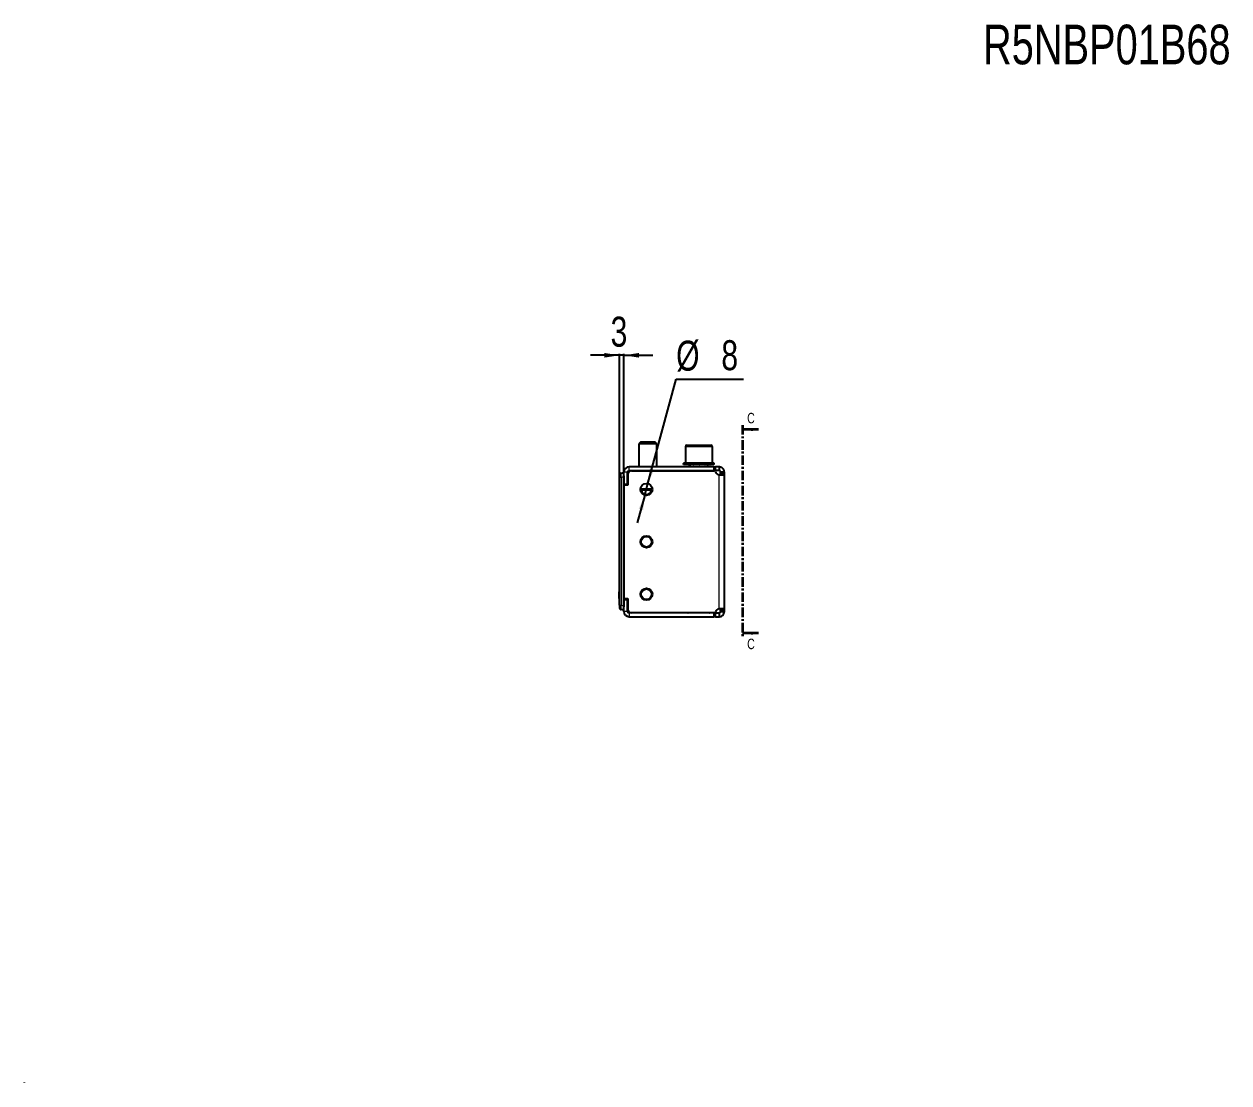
# Model space of a CAD drawing. Header units: millimetres. Extents: x -438 to 2824, y -870 to 591.
# Drawn here: x 397 to 1200, y -116 to 591 of the extents above; entities that cross this region are included whole.
import ezdxf

# ---------------------------------------------------------------- set-up
doc = ezdxf.new("R2010")
doc.units = ezdxf.units.MM
doc.linetypes.add('CENTER', pattern=[10.16, 6.35, -1.27, 1.27, -1.27])
doc.layers.add('FORMAT', color=7, linetype='Continuous')
doc.styles.add('SLDTEXTSTYLE0', font='TXT', dxfattribs={"width": 0.75})
doc.dimstyles.new('SLDDIMSTYLE1', dxfattribs={"dimtxt": 20, "dimasz": 10, "dimexe": 0, "dimexo": 0.0625, "dimgap": 5, "dimtad": 2, "dimdec": 1, "dimrnd": 1e-09, "dimzin": 12, "dimdsep": 46, "dimtxsty": 'SLDTEXTSTYLE0', "dimsah": 1, "dimcen": 0.09, "dimadec": 0, "dimazin": 3, "dimtfac": 1, "dimtmove": 0, "dimatfit": 0, "dimfxl": 0, "dimfrac": 2, "dimtolj": 1, "dimtzin": 12, "dimarcsym": 0})
doc.dimstyles.new('SLDDIMSTYLE2', dxfattribs={"dimtxt": 20, "dimasz": 10, "dimexe": 0, "dimexo": 0.0625, "dimgap": 5, "dimtad": 0, "dimtih": 1, "dimtoh": 1, "dimdec": 1, "dimrnd": 1e-09, "dimzin": 12, "dimdsep": 46, "dimtxsty": 'SLDTEXTSTYLE0', "dimsah": 1, "dimcen": 0, "dimadec": 0, "dimazin": 3, "dimtfac": 1, "dimtmove": 0, "dimatfit": 3, "dimfxl": 0, "dimfrac": 2, "dimtolj": 1, "dimtzin": 12, "dimarcsym": 0})

# ---------------------------------------------------------------- blocks, each defined once
blk = doc.blocks.new('_D_4')
at = {"layer": 'FORMAT'}
for p, q in [((793.75, 287.86), (793.75, 370.45)), ((796.75, 282.86), (796.75, 370.45)), ((793.75, 369.45), (774.52, 369.45)), ((796.75, 369.45), (793.75, 369.45)), ((796.75, 369.45), (815.98, 369.45))]:
    blk.add_line(p, q, dxfattribs=at)
for points in [[(793.75, 369.45), (783.75, 370.99), (783.75, 367.91)], [(796.75, 369.45), (806.75, 367.91), (806.75, 370.99)]]:
    blk.add_solid(points, dxfattribs=at)
at = {"layer": 'FORMAT', "insert": (787.86, 395.23), "char_height": 20, "attachment_point": 1, "style": 'SLDTEXTSTYLE0'}
blk.add_mtext('3', dxfattribs=at)
blk = doc.blocks.new('_D_5')
at = {"layer": 'FORMAT'}
for p, q in [((812.79, 283.81), (831.59, 353.42)), ((831.59, 353.42), (876.54, 353.42)), ((810.71, 276.09), (812.79, 283.81)), ((810.71, 276.09), (805.69, 257.52))]:
    blk.add_line(p, q, dxfattribs=at)
for points in [[(812.79, 283.81), (816.89, 293.06), (813.92, 293.86)], [(810.71, 276.09), (806.61, 266.83), (809.58, 266.03)]]:
    blk.add_solid(points, dxfattribs=at)
at = {"layer": 'FORMAT', "char_height": 20, "attachment_point": 1, "style": 'SLDTEXTSTYLE0'}
for s, insert in [('%%c', (831.6, 379.2)), ('8', (861.76, 379.51))]:
    blk.add_mtext(s, dxfattribs=dict(at, insert=insert))

msp = doc.modelspace()

# ---------------------------------------------------------------- linework, layer by layer
at = {"color": 7, "linetype": 'CENTER', "lineweight": 35}
msp.add_line((875.9, 322.91), (875.9, 180.96), dxfattribs=at)
at = {"color": 7, "linetype": 'Continuous', "lineweight": 35}
for p, q in [((886.54, 319.91), (875.9, 319.91)), ((886.54, 183.96), (875.9, 183.96))]:
    msp.add_line(p, q, dxfattribs=at)
at = {"color": 7, "linetype": 'Continuous', "lineweight": 25}
for p, q in [((807.82, 311.45), (806.75, 310.37)), ((806.75, 310.37), (806.75, 294.95)), ((818.75, 310.37), (806.75, 310.37)), ((817.67, 311.45), (807.82, 311.45)), ((818.75, 310.37), (817.67, 311.45)), ((818.75, 294.95), (818.75, 310.37)), ((837.75, 308.45), (837.75, 297.45)), ((838.75, 309.45), (854.75, 309.45)), ((855.75, 297.45), (855.75, 308.45)), ((836.5, 297.45), (836.5, 296.45)), ((836.5, 297.45), (836.51, 297.45)), ((836.51, 297.45), (836.51, 297.2)), ((837.33, 297.45), (836.51, 297.45)), ((837.33, 297.45), (837.44, 297.45)), ((837.44, 297.45), (837.44, 297.2)), ((839.6, 297.45), (837.44, 297.45)), ((839.6, 297.45), (839.78, 297.45)), ((839.78, 297.45), (839.78, 297.2)), ((842.96, 297.45), (839.78, 297.45)), ((842.96, 297.45), (843.19, 297.45)), ((843.19, 297.45), (843.19, 297.2)), ((846.89, 297.45), (843.19, 297.45)), ((846.89, 297.45), (847.15, 297.45)), ((846.89, 297.45), (846.97, 297.45)), ((847.09, 297.45), (847.14, 297.45)), ((847.14, 297.45), (847.14, 297.2)), ((850.8, 297.45), (847.14, 297.45)), ((850.8, 297.45), (851.03, 297.45)), ((851.03, 297.45), (851.03, 297.2)), ((854.1, 297.45), (851.03, 297.45)), ((854.1, 297.45), (854.27, 297.45)), ((854.27, 297.45), (854.27, 297.2)), ((856.27, 297.45), (854.27, 297.45)), ((856.27, 297.45), (856.36, 297.45)), ((856.36, 297.45), (856.36, 297.2)), ((857, 297.45), (856.36, 297.45)), ((857, 296.45), (857, 297.45)), ((794.86, 290.74), (796.55, 291.2)), ((796.55, 291.2), (796.75, 291.2)), ((796.75, 283.5), (796.75, 291.45)), ((799.25, 283.5), (799.25, 291.45)), ((799.35, 289.85), (799.35, 282.85)), ((856.85, 294.95), (800.25, 294.95)), ((800.25, 292.45), (856.85, 292.45)), ((801.85, 292.35), (856.83, 292.35)), ((802.5, 292.45), (802.5, 292.35)), ((802.79, 292.45), (802.79, 292.35)), ((804.48, 292.45), (804.48, 292.35)), ((807.43, 292.45), (807.43, 292.35)), ((811.18, 292.45), (811.18, 292.35)), ((815.18, 292.45), (815.18, 292.35)), ((818.8, 292.45), (818.8, 292.35)), ((821.51, 292.45), (821.51, 292.35)), ((822.88, 292.45), (822.88, 292.35)), ((823, 292.35), (823, 292.45)), ((836.5, 296.45), (836.51, 296.45)), ((836.51, 296.45), (836.51, 296.7)), ((837.33, 296.45), (836.51, 296.45)), ((837.33, 296.45), (837.44, 296.45)), ((837.44, 296.45), (837.44, 296.7)), ((839.6, 296.45), (837.44, 296.45)), ((839.6, 296.45), (839.78, 296.45)), ((839.78, 296.45), (839.78, 296.7)), ((842.96, 296.45), (839.78, 296.45)), ((840.75, 296.45), (840.75, 294.95)), ((842.96, 296.45), (843.19, 296.45)), ((843.19, 296.45), (843.19, 296.7)), ((846.89, 296.45), (843.19, 296.45)), ((846.89, 296.45), (847.04, 296.45)), ((847.04, 296.45), (847.14, 296.45)), ((847.14, 296.45), (847.14, 296.7)), ((850.8, 296.45), (847.14, 296.45)), ((850.8, 296.45), (851.03, 296.45)), ((851.03, 296.45), (851.03, 296.7)), ((854.1, 296.45), (851.03, 296.45)), ((852.75, 294.95), (852.75, 296.45)), ((854.1, 296.45), (854.27, 296.45)), ((854.27, 296.45), (854.27, 296.7)), ((856.27, 296.45), (854.27, 296.45)), ((856.27, 296.45), (856.36, 296.45)), ((856.36, 296.45), (856.36, 296.7)), ((857, 296.45), (856.36, 296.45)), ((856.85, 294.95), (857.85, 294.95)), ((857.85, 292.45), (856.85, 292.45)), ((860.25, 292.45), (857.84, 292.45)), ((857.85, 292.45), (857.85, 294.95)), ((860.25, 294.95), (857.85, 294.95)), ((860.25, 294.95), (860.25, 292.45)), ((863.75, 291.45), (861.25, 291.45)), ((861.25, 290.23), (861.25, 291.45)), ((863.75, 290.23), (861.25, 290.23)), ((863.75, 290.23), (863.75, 291.45)), ((863.75, 199.67), (863.75, 290.23)), ((793.75, 289.3), (793.75, 287.85)), ((793.75, 213.4), (793.75, 287.85)), ((796.55, 288.3), (796.55, 202.1)), ((796.75, 288.92), (796.75, 201.47)), ((796.75, 283.5), (799.25, 283.5)), ((796.75, 207.05), (796.75, 282.85)), ((799.35, 282.85), (796.75, 282.85)), ((799.35, 284.43), (799.25, 284.21)), ((815.72, 279.45), (807.78, 279.45)), ((793.55, 211.45), (793.75, 211.45)), ((793.55, 211.1), (793.75, 211.1)), ((793.55, 210.38), (793.55, 211.1)), ((793.55, 210.38), (793.75, 210.38)), ((793.55, 209.43), (793.55, 209.54)), ((793.75, 205.2), (793.75, 213.4)), ((793.55, 207.97), (793.75, 207.97)), ((793.55, 207.43), (793.55, 207.97)), ((793.55, 207.43), (793.75, 207.43)), ((793.55, 207.14), (793.75, 207.14)), ((793.75, 202.55), (793.75, 205.2)), ((793.75, 202.55), (793.75, 201.1)), ((796.75, 207.05), (799.35, 207.05)), ((796.75, 198.45), (796.75, 206.4)), ((796.75, 206.4), (799.25, 206.4)), ((799.25, 198.45), (799.25, 206.4)), ((799.35, 205.97), (799.25, 206.18)), ((799.35, 207.05), (799.35, 200.05)), ((796.55, 199.2), (794.86, 199.65)), ((796.75, 199.2), (796.55, 199.2)), ((856.85, 197.45), (800.25, 197.45)), ((800.25, 194.95), (856.85, 194.95)), ((856.83, 197.55), (801.85, 197.55)), ((856.85, 197.45), (857.85, 197.45)), ((857.85, 194.95), (856.85, 194.95)), ((857.85, 194.95), (857.85, 197.45)), ((857.85, 197.45), (860.25, 197.45)), ((857.85, 194.95), (860.25, 194.95)), ((860.25, 197.45), (860.25, 194.95)), ((861.25, 199.67), (863.75, 199.67)), ((861.25, 198.45), (861.25, 199.67)), ((861.25, 198.45), (863.75, 198.45)), ((863.75, 198.45), (863.75, 199.67)), ((396.58, -116.1), (396.58, -116.3))]:
    msp.add_line(p, q, dxfattribs=at)
at = {"color": 8, "linetype": 'Continuous', "lineweight": 18}
for p, q in [((855.75, 308.45), (837.75, 308.45)), ((799.25, 291.45), (796.75, 291.45)), ((800.25, 292.45), (800.25, 294.95)), ((856.85, 292.45), (856.85, 294.95)), ((860.25, 200.22), (860.25, 289.67)), ((794.86, 287.85), (793.75, 287.85)), ((796.55, 288.3), (794.86, 287.85)), ((794.86, 287.85), (794.86, 202.55)), ((796.95, 283.5), (796.95, 282.85)), ((807.78, 280.45), (815.72, 280.45)), ((793.55, 209.25), (793.75, 209.25)), ((793.75, 202.55), (794.86, 202.55)), ((794.86, 202.55), (796.55, 202.1)), ((796.95, 207.05), (796.95, 206.4)), ((799.25, 198.45), (796.75, 198.45)), ((800.25, 197.45), (800.25, 194.95)), ((856.85, 194.95), (856.85, 197.45))]:
    msp.add_line(p, q, dxfattribs=at)
at = {"color": 7, "linetype": 'Continuous', "lineweight": 25}
for centre, radius in [((811.75, 279.95), 4), ((811.75, 244.95), 4), ((811.75, 244.95), 3.5), ((811.75, 209.95), 4), ((811.75, 209.95), 3.5)]:
    msp.add_circle(centre, radius, dxfattribs=at)
for centre, radius, start, end in [((838.75, 308.45), 1, 90, 180), ((854.75, 308.45), 1, 0, 90), ((795.25, 289.3), 1.5, 105, 180), ((800.25, 291.45), 3.5, 90, 180), ((800.25, 291.45), 1, 90, 180), ((801.85, 289.85), 2.5, 90, 180), ((839.4, 292.1), 0.35, 45.58469, 90), ((854.1, 292.1), 0.35, 90, 134.41531), ((856.83, 291.35), 1, 22.88538, 90), ((860.97, 293.1), 3.5, 202.88538, 258.10519), ((811.75, 279.95), 3.5, 188.21321, 351.78679), ((795.25, 201.1), 1.5, 180, 255), ((800.25, 198.45), 3.5, 180, 270), ((800.25, 198.45), 1, 180, 270), ((801.85, 200.05), 2.5, 180, 270), ((839.4, 197.8), 0.35, 270, 314.41531), ((854.1, 197.8), 0.35, 225.58469, 270), ((856.83, 198.55), 1, 270, 337.11462), ((860.97, 196.8), 3.5, 101.89481, 157.11462)]:
    msp.add_arc(centre, radius, start, end, dxfattribs=at)
at = {"color": 8, "linetype": 'Continuous', "lineweight": 18}
for centre, major_axis, start_param, end_param in [((795.25, 287.74), (-0.38, 3), 0.016741, 1.520499), ((795.25, 202.65), (0.38, 3), 1.621093, 3.124852)]:
    msp.add_ellipse(centre, major_axis=major_axis, ratio=0.123038, start_param=start_param, end_param=end_param, dxfattribs=at)
at = {"color": 7, "linetype": 'Continuous', "lineweight": 25}
for centre, major_axis, start_param, end_param in [((808.14, 291.2), (-11.57, -3.1), 6.030113, 6.216148), ((808.14, 199.2), (-11.57, 3.1), 0.067037, 0.253072)]:
    msp.add_ellipse(centre, major_axis=major_axis, ratio=0.250563, start_param=start_param, end_param=end_param, dxfattribs=at)
for points, knots in [([(836.51, 297.2), (836.51, 297.24), (836.5, 297.3), (836.5, 297.38), (836.5, 297.43), (836.5, 297.45)], [0, 0, 0, 0, 0.499981, 0.749988, 1, 1, 1, 1]), ([(837.44, 297.2), (837.42, 297.24), (837.39, 297.3), (837.36, 297.38), (837.34, 297.43), (837.33, 297.45)], [0, 0, 0, 0, 0.499981, 0.749988, 1, 1, 1, 1]), ([(839.78, 297.2), (839.75, 297.24), (839.71, 297.3), (839.65, 297.38), (839.62, 297.43), (839.6, 297.45)], [0, 0, 0, 0, 0.4999808, 0.7499881, 1, 1, 1, 1]), ([(843.19, 297.2), (843.15, 297.24), (843.09, 297.3), (843.02, 297.38), (842.98, 297.43), (842.96, 297.45)], [0, 0, 0, 0, 0.499981, 0.749988, 1, 1, 1, 1]), ([(847.14, 297.2), (847.1, 297.24), (847.04, 297.3), (846.95, 297.38), (846.91, 297.43), (846.89, 297.45)], [0, 0, 0, 0, 0.499981, 0.749988, 1, 1, 1, 1]), ([(847.14, 297.2), (847.12, 297.27), (847.09, 297.4), (847.06, 297.43), (847.04, 297.45)], [0, 0, 0, 0, 0.561794, 1, 1, 1, 1]), ([(851.03, 297.2), (850.99, 297.24), (850.94, 297.3), (850.86, 297.38), (850.82, 297.43), (850.8, 297.45)], [0, 0, 0, 0, 0.499981, 0.749988, 1, 1, 1, 1]), ([(854.27, 297.2), (854.24, 297.24), (854.2, 297.3), (854.14, 297.38), (854.11, 297.43), (854.1, 297.45)], [0, 0, 0, 0, 0.499981, 0.749988, 1, 1, 1, 1]), ([(856.36, 297.2), (856.35, 297.24), (856.33, 297.3), (856.3, 297.38), (856.28, 297.43), (856.27, 297.45)], [0, 0, 0, 0, 0.499981, 0.749988, 1, 1, 1, 1]), ([(802.76, 292.35), (802.75, 292.36), (802.75, 292.39), (802.74, 292.43), (802.74, 292.45)], [0, 0, 0, 0, 0.374848, 1, 1, 1, 1]), ([(804.39, 292.35), (804.38, 292.36), (804.37, 292.39), (804.35, 292.43), (804.33, 292.45)], [0, 0, 0, 0, 0.374848, 1, 1, 1, 1]), ([(807.3, 292.35), (807.29, 292.36), (807.26, 292.39), (807.23, 292.43), (807.21, 292.45)], [0, 0, 0, 0, 0.374848, 1, 1, 1, 1]), ([(811.04, 292.35), (811.02, 292.36), (810.99, 292.39), (810.96, 292.43), (810.94, 292.45)], [0, 0, 0, 0, 0.374848, 1, 1, 1, 1]), ([(815.03, 292.35), (815.02, 292.36), (814.99, 292.39), (814.96, 292.43), (814.94, 292.45)], [0, 0, 0, 0, 0.374848, 1, 1, 1, 1]), ([(818.68, 292.35), (818.67, 292.36), (818.65, 292.39), (818.62, 292.43), (818.6, 292.45)], [0, 0, 0, 0, 0.374848, 1, 1, 1, 1]), ([(821.43, 292.35), (821.42, 292.36), (821.41, 292.39), (821.39, 292.43), (821.38, 292.45)], [0, 0, 0, 0, 0.374848, 1, 1, 1, 1]), ([(822.86, 292.35), (822.85, 292.36), (822.85, 292.39), (822.84, 292.43), (822.84, 292.45)], [0, 0, 0, 0, 0.374848, 1, 1, 1, 1]), ([(836.5, 296.45), (836.5, 296.47), (836.5, 296.51), (836.5, 296.59), (836.51, 296.66), (836.51, 296.7)], [0, 0, 0, 0, 0.25014, 0.50028, 1, 1, 1, 1]), ([(837.33, 296.45), (837.34, 296.47), (837.36, 296.51), (837.39, 296.59), (837.42, 296.66), (837.44, 296.7)], [0, 0, 0, 0, 0.2501401, 0.5002802, 1, 1, 1, 1]), ([(839.6, 296.45), (839.62, 296.47), (839.65, 296.51), (839.71, 296.59), (839.75, 296.66), (839.78, 296.7)], [0, 0, 0, 0, 0.25014, 0.50028, 1, 1, 1, 1]), ([(842.96, 296.45), (842.98, 296.47), (843.02, 296.51), (843.09, 296.59), (843.15, 296.66), (843.19, 296.7)], [0, 0, 0, 0, 0.25014, 0.50028, 1, 1, 1, 1]), ([(846.89, 296.45), (846.91, 296.47), (846.95, 296.51), (847.04, 296.59), (847.1, 296.66), (847.14, 296.7)], [0, 0, 0, 0, 0.25014, 0.50028, 1, 1, 1, 1]), ([(847.14, 296.7), (847.12, 296.62), (847.09, 296.49), (847.06, 296.46), (847.04, 296.45)], [0, 0, 0, 0, 0.561794, 1, 1, 1, 1]), ([(850.8, 296.45), (850.82, 296.47), (850.86, 296.51), (850.94, 296.59), (850.99, 296.66), (851.03, 296.7)], [0, 0, 0, 0, 0.25014, 0.50028, 1, 1, 1, 1]), ([(854.1, 296.45), (854.11, 296.47), (854.14, 296.51), (854.2, 296.59), (854.24, 296.66), (854.27, 296.7)], [0, 0, 0, 0, 0.25014, 0.50028, 1, 1, 1, 1]), ([(856.27, 296.45), (856.28, 296.47), (856.3, 296.51), (856.33, 296.59), (856.35, 296.66), (856.36, 296.7)], [0, 0, 0, 0, 0.2501401, 0.5002802, 1, 1, 1, 1]), ([(863.75, 291.45), (863.73, 291.71), (863.7, 292.2), (863.42, 293.02), (862.96, 293.73), (862.33, 294.29), (861.71, 294.65), (861.01, 294.9), (860.51, 294.93), (860.25, 294.95)], [0, 0, 0, 0, 0.144067, 0.271276, 0.474907, 0.597997, 0.726338, 0.860245, 1, 1, 1, 1]), ([(861.25, 291.45), (861.23, 291.59), (861.21, 291.78), (861.09, 292), (860.98, 292.14), (860.84, 292.26), (860.66, 292.36), (860.46, 292.43), (860.32, 292.44), (860.25, 292.45)], [0, 0, 0, 0, 0.294103, 0.406373, 0.497014, 0.611853, 0.731691, 0.860101, 1, 1, 1, 1]), ([(860.25, 289.67), (860.57, 289.66), (861.16, 289.63), (862.1, 289.61), (862.97, 289.65), (863.63, 289.87), (863.71, 290.1), (863.75, 290.23)], [0, 0, 0, 0, 0.17084, 0.319217, 0.548103, 0.767822, 1, 1, 1, 1]), ([(860.25, 289.67), (860.34, 289.66), (860.51, 289.63), (860.73, 289.62), (860.9, 289.63), (861.02, 289.68), (861.12, 289.77), (861.23, 289.94), (861.24, 290.11), (861.25, 290.23)], [0, 0, 0, 0, 0.154359, 0.287283, 0.400435, 0.496544, 0.604314, 0.723151, 1, 1, 1, 1]), ([(793.55, 211.1), (793.55, 211.21), (793.55, 211.42), (793.55, 211.44), (793.55, 211.45)], [0, 0, 0, 0, 0.5368, 1, 1, 1, 1]), ([(793.55, 209.25), (793.55, 209.42), (793.55, 209.75), (793.55, 210.17), (793.55, 210.36), (793.55, 210.45)], [0, 0, 0, 0, 0.346986, 0.702168, 1, 1, 1, 1]), ([(793.55, 208.1), (793.55, 208.13), (793.55, 208.26), (793.55, 208.66), (793.55, 209.06), (793.55, 209.25)], [0, 0, 0, 0, 0.136302, 0.576865, 1, 1, 1, 1]), ([(793.55, 207.14), (793.55, 207.16), (793.55, 207.18), (793.55, 207.36), (793.55, 207.43)], [0, 0, 0, 0, 0.577653, 1, 1, 1, 1]), ([(863.75, 199.67), (863.7, 199.79), (863.61, 200.01), (863.04, 200.21), (862.44, 200.27), (861.81, 200.3), (861.06, 200.28), (860.53, 200.24), (860.25, 200.22)], [0, 0, 0, 0, 0.254149, 0.448213, 0.574908, 0.708872, 0.850468, 1, 1, 1, 1]), ([(860.25, 197.45), (860.33, 197.45), (860.49, 197.46), (860.7, 197.55), (860.86, 197.65), (860.99, 197.77), (861.1, 197.91), (861.22, 198.15), (861.24, 198.32), (861.25, 198.45)], [0, 0, 0, 0, 0.156786, 0.290809, 0.403501, 0.497298, 0.607133, 0.726181, 1, 1, 1, 1]), ([(860.25, 194.95), (860.54, 194.97), (861.1, 195.01), (862, 195.36), (862.88, 196.03), (863.61, 197.14), (863.7, 198), (863.75, 198.45)], [0, 0, 0, 0, 0.16069, 0.3013121, 0.5219513, 0.7535732, 1, 1, 1, 1]), ([(861.25, 199.67), (861.24, 199.79), (861.21, 199.99), (861.06, 200.2), (860.93, 200.25), (860.88, 200.26)], [0, 0, 0, 0, 0.488232, 0.819706, 1, 1, 1, 1])]:
    msp.add_open_spline(points, degree=3, knots=knots, dxfattribs=at)
at = {"color": 7, "linetype": 'Continuous', "lineweight": 35}
for points in [[(875.9, 319.91), (882.9, 318.79), (882.9, 321.03)], [(875.9, 183.96), (882.9, 182.84), (882.9, 185.08)]]:
    msp.add_solid(points, dxfattribs=at)

# ---------------------------------------------------------------- texts
at = {"color": 7, "linetype": 'Continuous', "char_height": 7, "attachment_point": 1, "style": 'SLDTEXTSTYLE0'}
for insert in [(878.97, 331.02), (878.97, 180.26)]:
    msp.add_mtext('C', dxfattribs=dict(at, insert=insert))
at = {"layer": 'FORMAT', "insert": (1036.31, 590.17), "char_height": 26.458, "attachment_point": 1, "style": 'SLDTEXTSTYLE0'}
msp.add_mtext('R5NBP01B68', dxfattribs=at)

# ---------------------------------------------------------------- dimensions: what is measured, and where the dimension line sits
at = {"layer": 'FORMAT'}
dim = msp.add_linear_dim(base=(793.75, 369.45), p1=(796.75, 282.85), p2=(793.75, 287.85), dimstyle='SLDDIMSTYLE1', dxfattribs=at)
dim.commit()
dim.dimension.update_dxf_attribs({"geometry": '_D_4', "text_midpoint": (795.25, 369.45), "dimtype": 160})
dim = msp.add_diameter_dim_2p(p1=(812.79, 283.81), p2=(810.71, 276.09), dimstyle='SLDDIMSTYLE2', dxfattribs=at)
dim.commit()
dim.dimension.update_dxf_attribs({"geometry": '_D_5', "text_midpoint": (854.07, 369.45), "dimtype": 163})

doc.saveas('drawing.dxf')
